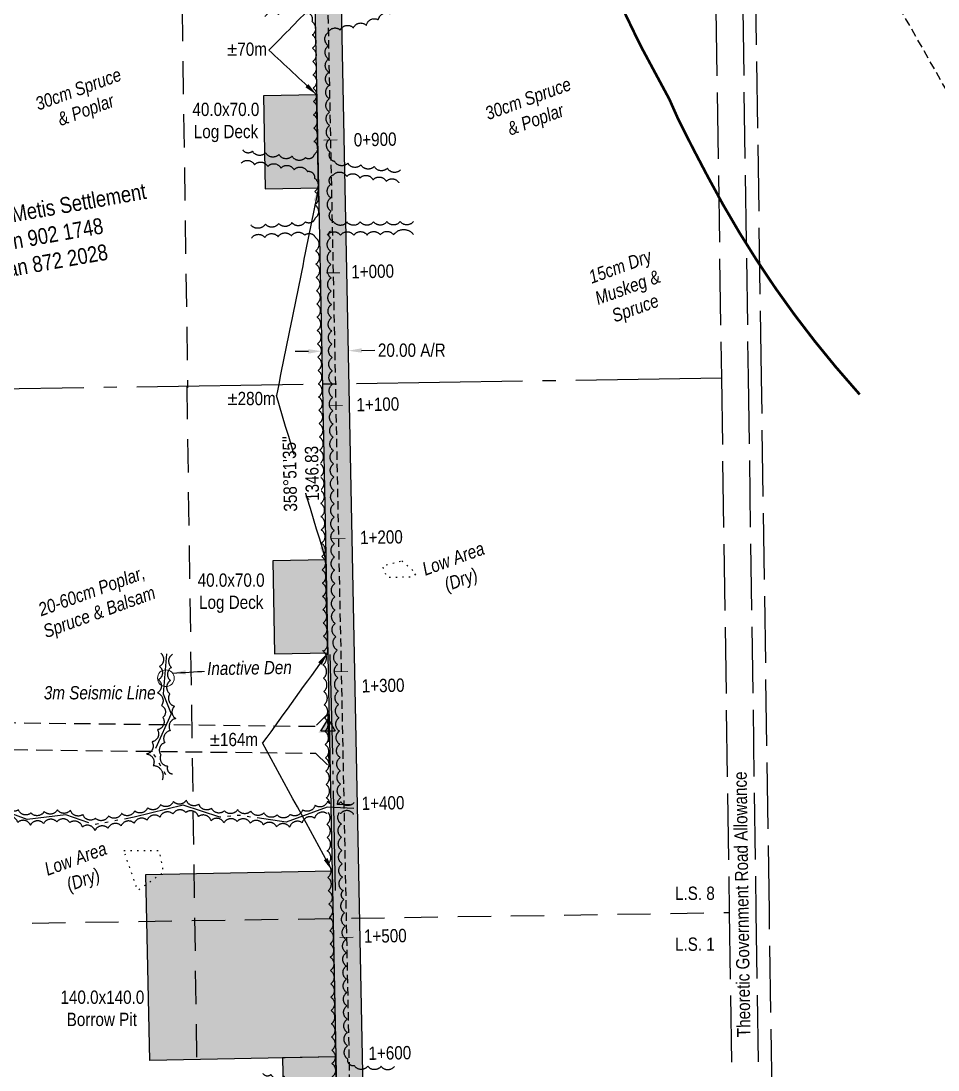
# Model space of a CAD drawing. Extents: x 560792 to 565903, y 6204783 to 6209081.
# Drawn here: x 562788 to 563477, y 6206814 to 6207603 of the extents above; entities that cross this region are included whole.
import ezdxf
from ezdxf.enums import TextEntityAlignment as Align

# ---------------------------------------------------------------- set-up
doc = ezdxf.new("R2010")
doc.units = 0
doc.header["$LTSCALE"] = 5
doc.header["$PDSIZE"] = 0.5
for name, pattern in [('0', [1, 1, 0]), ('DASHDOT2', [12.7, 6.35, -3.175, 0, -3.175]), ('foc-ACCESSROAD', [3.75, 2.5, -1.25]), ('foc-LSD', [8, 5, -3]), ('foc-QUARTERLINE', [33, 25, -3, 2, -3]), ('foc-SEISMIC', [20.5, 15, -1, 0.5, -1, 0.5, -1, 0.5, -1]), ('foc-TIELINE', [1.875, 1.25, -0.625]), ('foc-TOPO', [1, 0.2, -0.8]), ('foc-UNSURVEYED', [12.5, 10, -2.5])]:
    doc.linetypes.add(name, pattern=pattern)
doc.layers.get('Defpoints').update_dxf_attribs({"color": 9})
for name, color, linetype in [('AS-SEISMIC', 224, 'foc-SEISMIC'), ('AS-WILDLIFE', 131, 'DASHDOT2'), ('C-AR', 13, 'foc-ACCESSROAD'), ('L-BD', 7, 'Continuous'), ('L-ROAD-T', 7, 'Continuous'), ('L-SECQ', 8, 'foc-QUARTERLINE'), ('L-SECTION-LSD', 7, 'foc-LSD'), ('L-TIE', 7, 'foc-TIELINE'), ('L-TITLEDB-T', 4, 'Continuous'), ('L-USEC', 7, 'foc-UNSURVEYED'), ('P-PROPOSED', 10, 'Continuous'), ('P-PROPOSED-H', 21, 'Continuous'), ('P-TEMP-H', 41, 'Continuous'), ('P-TEMP_LOG DECK', 46, 'Continuous'), ('P-TXT', 4, 'Continuous'), ('T-BUSH', 110, '0'), ('T-BUSH-T', 110, 'Continuous'), ('T-LOW-AREA', 48, 'foc-TOPO'), ('T-TIE', 201, 'foc-TIELINE')]:
    doc.layers.add(name, color=color, linetype=linetype)
for name, color, linetype, lineweight in [('P-TEMP-T', 46, 'Continuous', 18), ('T-TEXT', 48, 'Continuous', 18), ('T-TIE-T', 201, 'Continuous', 18)]:
    doc.layers.add(name, color=color, linetype=linetype, lineweight=lineweight)
doc.styles.add('100L', font='ARIALN.TTF', dxfattribs={"height": 11})
doc.styles.add('80CG', font='ARIALN.TTF', dxfattribs={"height": 10})
doc.styles.add('80L', font='ARIALN.TTF', dxfattribs={"height": 10})
doc.styles.add('80LS', font='ARIALNI.TTF', dxfattribs={"height": 10})
doc.dimstyles.new('Compass 5 000', dxfattribs={"dimscale": 5, "dimtxt": 9, "dimasz": 2, "dimexe": 0.2, "dimexo": 0.0625, "dimgap": 0.5, "dimtad": 0, "dimtih": 1, "dimtoh": 1, "dimzin": 0, "dimdsep": 46, "dimtxsty": '80CG', "dimcen": 0.1, "dimse1": 1, "dimse2": 1, "dimclrd": 256, "dimclrt": 256, "dimaunit": 1, "dimadec": 4, "dimazin": 0, "dimtfac": 0.06, "dimtofl": 0, "dimtmove": 0, "dimatfit": 1, "dimfxl": 0.2, "dimtolj": 1, "dimtzin": 0, "dimlwd": -1, "dimarcsym": 0})

# ---------------------------------------------------------------- blocks, each defined once
blk = doc.blocks.new('TRIA')
blk.add_hatch(color=255).paths.add_polyline_path([(-0.04, 1.52), (-1.47, -0.87), (1.39, -0.87)])
blk = doc.blocks.new('TRIAA')
blk.add_blockref('TRIA', (0, 0))
blk = doc.blocks.new('TRIB')
at = {"color": 1}
blk.add_lwpolyline([(-1.12, -0.67), (-0.04, 1.13), (1.04, -0.67)], close=True, dxfattribs=at)
blk = doc.blocks.new('TRIBB')
blk.add_blockref('TRIB', (0, 0))
blk = doc.blocks.new('TRICC')
for name in ['TRIAA', 'TRIBB']:
    blk.add_blockref(name, (0, 0))
blk = doc.blocks.new('plspike')
blk.add_blockref('TRICC', (0, 0))
blk = doc.blocks.new('*D432')
at = {"layer": 'Defpoints', "color": 0, "transparency": 16777216}
for p in [(563011.87, 6207458.73), (563031.86, 6207459.08), (563033.64, 6207355.39)]:
    blk.add_point(p, dxfattribs=at)
at = {"layer": 'P-TXT', "transparency": 16777216}
for p, q in [((563003.66, 6207354.88), (562993.66, 6207354.71)), ((563043.64, 6207355.57), (563053.64, 6207355.74))]:
    blk.add_line(p, q, dxfattribs=at)
for points in [[(563003.63, 6207356.54), (563003.68, 6207353.21), (563013.65, 6207355.05)], [(563043.61, 6207357.23), (563043.67, 6207353.9), (563033.64, 6207355.39)]]:
    blk.add_solid(points, dxfattribs=at)
at = {"layer": 'P-TXT', "transparency": 16777216, "insert": (563081.37, 6207355.74), "char_height": 10, "attachment_point": 5, "style": '80CG'}
blk.add_mtext('\\A1;20.00 A/R', dxfattribs=at)

msp = doc.modelspace()

# ---------------------------------------------------------------- hatches: boundary and pattern name
at = {"layer": 'P-PROPOSED-H'}
h = msp.add_hatch(color=256, dxfattribs=at)
h.dxf.hatch_style = 1
h.paths.add_polyline_path([(563004.19, 6207830.543), (563030.98, 6206484.598), (563039.616, 6205982.903), (563041.078, 6205897.955), (563041.336, 6205882.964), (563046.172, 6205601.994), (563066.16, 6205602.338), (563061.324, 6205883.308), (563061.066, 6205898.299), (563059.604, 6205983.247), (563050.968, 6206484.969), (563024.177, 6207830.941), (563021.926, 6207941.154), (563012.056, 6208414.003), (562992.06, 6208413.593), (563001.93, 6207940.736)])
at = {"layer": 'P-TEMP-H'}
h = msp.add_hatch(color=256, dxfattribs=at)
h.dxf.hatch_style = 1
h.paths.add_polyline_path([(563009.816, 6207547.899), (562969.842, 6207547.104), (562971.234, 6207477.15), (563011.208, 6207477.945)])
h = msp.add_hatch(color=256, dxfattribs=at)
h.dxf.hatch_style = 1
h.paths.add_polyline_path([(563016.778, 6207198.129), (562976.804, 6207197.334), (562978.196, 6207127.379), (563018.17, 6207128.175)])
h = msp.add_hatch(color=256, dxfattribs=at)
h.dxf.hatch_style = 1
h.paths.add_polyline_path([(562884.309, 6206821.59), (562881.524, 6206961.498), (563021.432, 6206964.283), (563024.217, 6206824.375)])
h = msp.add_hatch(color=256, dxfattribs=at)
h.dxf.hatch_style = 1
h.paths.add_polyline_path([(563024.217, 6206824.375), (562984.243, 6206823.579), (562985.636, 6206753.625), (563025.61, 6206754.421)])

# ---------------------------------------------------------------- linework, layer by layer
at = {"layer": 'AS-SEISMIC', "flags": 128}
for points in [[(563023.909, 6206949.335), (563021.951, 6207051.903), (563019.804, 6207129.92)], [(562897.053, 6207127.524), (562894.521, 6207097.432), (562900.511, 6207082.312), (562886.983, 6207052.266), (562897.492, 6207034.8)], [(563037.837, 6207011.144), (563017.871, 6207012.038), (562987.028, 6207000.833), (562951.385, 6207005.917), (562937.008, 6207004.488), (562909.409, 6207013.481), (562872.537, 6207004.511), (562842.418, 6206998.856), (562821.221, 6207006.312), (562792.111, 6207002.785), (562767.066, 6207012.111), (562711.437, 6206992.775), (562669.646, 6207010.973), (562637.393, 6207010.183), (562604.601, 6206998.614), (562526.352, 6207005.12), (562473.521, 6206995.765), (562445.831, 6207002.17), (562422.228, 6207001.342), (562408.497, 6206993.355), (562357.43, 6206998.039)]]:
    msp.add_lwpolyline(points, dxfattribs=at)
at = {"layer": 'AS-WILDLIFE', "const_width": 2, "flags": 128}
msp.add_lwpolyline([(563418.171, 6207322.525), (563416.274, 6207324.643), (563400.011, 6207343.373), (563384.335, 6207362.599), (563369.264, 6207382.301), (563354.81, 6207402.461), (563340.988, 6207423.059), (563327.811, 6207444.075), (563315.291, 6207465.49), (563303.442, 6207487.282), (563292.452, 6207508.261), (563281.627, 6207529.703), (563275.038, 6207544.567), (563255.074, 6207581.695), (563249.579, 6207592.685), (563239.419, 6207613.773), (563229.88, 6207635.149), (563220.971, 6207656.795), (563212.698, 6207678.692), (563205.069, 6207700.822), (563198.09, 6207723.165), (563191.768, 6207745.703), (563186.108, 6207768.416), (563181.114, 6207791.285), (563176.791, 6207814.29), (563173.143, 6207837.412), (563170.699, 6207854.524), (563158.968, 6207876.636), (563147.94, 6207899.108), (563137.626, 6207921.915), (563128.037, 6207945.037), (563119.181, 6207968.45), (563111.068, 6207992.13), (563103.707, 6208016.054), (563097.103, 6208040.198), (563091.264, 6208064.539), (563086.195, 6208089.052), (563081.902, 6208113.712), (563078.389, 6208138.496), (563075.659, 6208163.378), (563073.715, 6208188.334), (563072.559, 6208213.338), (563072.193, 6208238.367), (563072.194, 6208253.353), (563072.888, 6208286.599), (563075.935, 6208326.117), (563074.856, 6208350.331), (563074.517, 6208374.566), (563074.919, 6208398.8), (563076.06, 6208423.011), (563077.94, 6208447.175), (563080.558, 6208471.271), (563083.91, 6208495.275), (563087.993, 6208519.166), (563092.805, 6208542.922), (563098.34, 6208566.519), (563104.593, 6208589.936), (563111.558, 6208613.151), (563119.229, 6208636.143), (563127.598, 6208658.889), (563136.659, 6208681.37), (563146.402, 6208703.563), (563156.818, 6208725.448), (563167.897, 6208747.005), (563179.63, 6208768.213), (563183.626, 6208775.207), (563196.43, 6208796.82), (563209.906, 6208818.021), (563224.04, 6208838.788), (563238.82, 6208859.102), (563254.229, 6208878.942), (563270.254, 6208898.288), (563286.878, 6208917.122), (563304.085, 6208935.425), (563321.858, 6208953.178), (563340.179, 6208970.366), (563351.169, 6208980.356), (563369.919, 6208996.872), (563389.174, 6209012.795), (563401.484, 6209022.343)], dxfattribs=at)
msp.add_lwpolyline([(563418.171, 6207322.525), (563416.274, 6207324.643), (563400.011, 6207343.373), (563384.335, 6207362.599), (563369.264, 6207382.301), (563354.81, 6207402.461), (563340.988, 6207423.059), (563327.811, 6207444.075), (563315.291, 6207465.49), (563303.442, 6207487.282), (563292.452, 6207508.261), (563281.627, 6207529.703), (563275.038, 6207544.567), (563255.074, 6207581.695), (563249.579, 6207592.685), (563239.419, 6207613.773), (563229.88, 6207635.149), (563220.971, 6207656.795), (563212.698, 6207678.692), (563205.069, 6207700.822), (563198.09, 6207723.165), (563191.768, 6207745.703), (563186.108, 6207768.416), (563181.114, 6207791.285), (563176.791, 6207814.29), (563173.143, 6207837.412), (563170.699, 6207854.524), (563158.968, 6207876.636), (563147.94, 6207899.108), (563137.626, 6207921.915), (563128.037, 6207945.037), (563119.181, 6207968.45), (563111.068, 6207992.13), (563103.707, 6208016.054), (563097.103, 6208040.198), (563091.264, 6208064.539), (563086.195, 6208089.052), (563081.902, 6208113.712), (563078.389, 6208138.496), (563075.659, 6208163.378), (563073.715, 6208188.334), (563072.559, 6208213.338), (563072.193, 6208238.367), (563072.194, 6208253.353), (563072.888, 6208286.599), (563075.935, 6208326.117), (563074.856, 6208350.331), (563074.517, 6208374.566), (563074.919, 6208398.8), (563076.06, 6208423.011), (563077.94, 6208447.175), (563080.558, 6208471.271), (563083.91, 6208495.275), (563087.993, 6208519.166), (563092.805, 6208542.922), (563098.34, 6208566.519), (563104.593, 6208589.936), (563111.558, 6208613.151), (563119.229, 6208636.143), (563127.598, 6208658.889), (563136.659, 6208681.37), (563146.402, 6208703.563), (563156.818, 6208725.448), (563167.897, 6208747.005), (563179.63, 6208768.213), (563183.626, 6208775.207), (563196.43, 6208796.82), (563209.906, 6208818.021), (563224.04, 6208838.788), (563238.82, 6208859.102), (563254.229, 6208878.942), (563270.254, 6208898.288), (563286.878, 6208917.122), (563304.085, 6208935.425), (563321.858, 6208953.178), (563340.179, 6208970.366), (563351.169, 6208980.356), (563369.919, 6208996.872), (563389.174, 6209012.795), (563401.484, 6209022.343)], dxfattribs=at)
at = {"layer": 'C-AR'}
msp.add_lwpolyline([(562519.006, 6207056.893), (562648.864, 6207056.908), (563009.024, 6207052.626), (563019.214, 6207042.513), (563018.641, 6207072.517), (563018.453, 6207082.515), (563008.637, 6207072.636), (562648.982, 6207076.917), (562519.026, 6207076.907)], close=True, dxfattribs=at)
at = {"layer": 'L-SECQ'}
msp.add_line((562544.744, 6207323.411), (563314.158, 6207334.939), dxfattribs=at)
at = {"layer": 'L-SECTION-LSD'}
for p, q in [((562901.026, 6208133.223), (562912.797, 6207327.49)), ((562912.17, 6207328.916), (562923.919, 6206524.625)), ((562516.017, 6206920.75), (563320.073, 6206932.791))]:
    msp.add_line(p, q, dxfattribs=at)
at = {"layer": 'L-USEC'}
for p, q in [((563328.349, 6207737.383), (563334.263, 6207335.234)), ((563344.316, 6207335.39), (563338.401, 6207737.541)), ((563308.243, 6207737.087), (563314.158, 6207334.939)), ((563314.158, 6207334.939), (563320.073, 6206932.791)), ((563334.263, 6207335.234), (563340.178, 6206933.087)), ((563350.231, 6206933.244), (563344.316, 6207335.39)), ((563355.938, 6206545.24), (563350.231, 6206933.244))]:
    msp.add_line(p, q, dxfattribs=at)
for points in [[(563320.073, 6206932.791), (563325.78, 6206544.797), (563325.988, 6206530.644)], [(563340.178, 6206933.087), (563345.885, 6206545.093), (563346.093, 6206530.946), (563425.931, 6206532.142)]]:
    msp.add_lwpolyline(points, dxfattribs=at)
at = {"layer": 'P-PROPOSED'}
msp.add_lwpolyline([(563004.19, 6207830.543), (563030.98, 6206484.598), (563039.616, 6205982.903), (563041.078, 6205897.955), (563041.336, 6205882.964), (563046.172, 6205601.994), (563066.16, 6205602.338), (563061.324, 6205883.308), (563061.066, 6205898.299), (563059.604, 6205983.247), (563050.968, 6206484.969), (563024.177, 6207830.941), (563021.926, 6207941.154), (563012.056, 6208414.003), (562992.06, 6208413.593), (563001.93, 6207940.736)], close=True, dxfattribs=at)
at = {"layer": 'P-TEMP_LOG DECK', "flags": 128}
for points in [[(563009.816, 6207547.899), (562969.842, 6207547.104), (562971.234, 6207477.15), (563011.208, 6207477.945)], [(563016.778, 6207198.129), (562976.804, 6207197.334), (562978.196, 6207127.379), (563018.17, 6207128.175)], [(562884.309, 6206821.59), (562881.524, 6206961.498), (563021.432, 6206964.283), (563024.217, 6206824.375)], [(563024.217, 6206824.375), (562984.243, 6206823.579), (562985.636, 6206753.625), (563025.61, 6206754.421)]]:
    msp.add_lwpolyline(points, close=True, dxfattribs=at)
at = {"layer": 'T-BUSH', "flags": 128}
for points in [[(562971.218, 6207606.893, -0.5205671), (562981.126, 6207608.247, -0.5205671), (562991.034, 6207609.602, -0.5205671), (563000.769, 6207610.369, -0.5205671), (563006.285, 6207602.866, -0.5205671), (563006.581, 6207592.871, -0.5205671), (563006.738, 6207582.872, -0.5205671), (563006.896, 6207572.873, -0.5205671), (563007.054, 6207562.874, -0.5205671), (563007.211, 6207552.876, -0.5205671), (563007.369, 6207542.877, -0.5205671), (563007.527, 6207532.878, -0.5205671), (563007.684, 6207522.879, -0.5205671), (563007.842, 6207512.88, -0.5205671), (563008, 6207502.882, -0.5205671), (563001.297, 6207500.54, -0.5205671), (562991.375, 6207501.792, -0.5205671), (562981.454, 6207503.043, -0.5205671), (562971.533, 6207504.294, -0.5205671), (562961.611, 6207505.545, -0.5205671), (562954.425, 6207506.451, -0.5205671)], [(563073, 6207491.499, -0.5205671), (563063.079, 6207492.75, -0.5205671), (563053.158, 6207494.001, -0.5205671), (563043.236, 6207495.252, -0.5205671), (563033.315, 6207496.503, -0.5205671), (563023.393, 6207497.754, -0.5205671), (563019.968, 6207504.825, -0.5205671), (563019.81, 6207514.824, -0.5205671), (563019.653, 6207524.823, -0.5205671), (563019.495, 6207534.822, -0.5205671), (563019.337, 6207544.82, -0.5205671), (563019.18, 6207554.819, -0.5205671), (563019.022, 6207564.818, -0.5205671), (563018.864, 6207574.817, -0.5205671), (563018.707, 6207584.815, -0.5205671), (563018.548, 6207594.814, -0.5205671), (563027.587, 6207596.583, -0.5205671), (563037.429, 6207598.355, -0.5205671), (563047.27, 6207600.127, -0.5205671), (563056.318, 6207604.302, -0.5205671), (563065.243, 6207608.813, -0.5205671), (563074.168, 6207613.324, -0.5205671), (563083.382, 6207615.036, -0.5205671), (563093.04, 6207612.443, -0.5205671), (563100.413, 6207610.463, -0.5205671)], [(562953.175, 6207496.531, -0.5205671), (562963.096, 6207495.28, -0.5205671), (562973.017, 6207494.029, -0.5205671), (562982.939, 6207492.778, -0.5205671), (562992.86, 6207491.527, -0.5205671), (563002.782, 6207490.276, -0.5205671), (563008.267, 6207485.061, -0.5205671), (563008.398, 6207475.062, -0.5205671), (563008.528, 6207465.062, -0.5205671), (563008.659, 6207455.063, -0.5205671), (563001.248, 6207452.273, -0.5205671), (562991.263, 6207451.729, -0.5205671), (562981.278, 6207451.185, -0.5205671), (562971.292, 6207450.642, -0.5205671), (562960.345, 6207450.046, -0.5205671)], [(563082.646, 6207452.713, -0.5205671), (563072.646, 6207452.624, -0.5205671), (563062.646, 6207452.535, -0.5205671), (563052.647, 6207452.446, -0.5205671), (563042.647, 6207452.357, -0.5205671), (563032.648, 6207452.269, -0.5205671), (563022.648, 6207452.306, -0.5205671), (563020.588, 6207460.379, -0.5205671), (563020.457, 6207470.378, -0.5205671), (563020.326, 6207480.377, -0.5205671), (563022.508, 6207487.788, -0.5205671), (563032.43, 6207486.537, -0.5205671), (563042.351, 6207485.286, -0.5205671), (563052.272, 6207484.035, -0.5205671), (563062.194, 6207482.784, -0.5205671), (563071.75, 6207481.579, -0.5205671)], [(563017.739, 6207442.38, -0.5205671), (563027.738, 6207442.23, -0.5205671), (563037.737, 6207442.315, -0.5205671), (563047.737, 6207442.404, -0.5205671), (563057.737, 6207442.493, -0.5205671), (563067.736, 6207442.582, -0.5205671), (563082.734, 6207442.715, -0.5205671)], [(563025.287, 6207130.332, -0.5205671), (563024.299, 6207140.283, -0.5205671), (563023.738, 6207150.257, -0.5205671), (563023.655, 6207160.256, -0.5205671), (563023.572, 6207170.256, -0.5205671), (563023.489, 6207180.256, -0.5205671), (563023.406, 6207190.255, -0.5205671), (563023.323, 6207200.255, -0.5205671), (563023.24, 6207210.255, -0.5205671), (563023.158, 6207220.254, -0.5205671), (563023.075, 6207230.254, -0.5205671), (563022.992, 6207240.254, -0.5205671), (563022.909, 6207250.253, -0.5205671), (563022.768, 6207260.252, -0.5205671), (563022.627, 6207270.251, -0.5205671), (563022.487, 6207280.25, -0.5205671), (563022.346, 6207290.249, -0.5205671), (563022.206, 6207300.248, -0.5205671), (563022.065, 6207310.247, -0.5205671), (563021.924, 6207320.246, -0.5205671), (563021.784, 6207330.245, -0.5205671), (563021.643, 6207340.244, -0.5205671), (563021.503, 6207350.243, -0.5205671), (563021.362, 6207360.242, -0.5205671), (563021.222, 6207370.241, -0.5205671), (563021.091, 6207380.241, -0.5205671), (563020.96, 6207390.24, -0.5205671), (563020.829, 6207400.239, -0.5205671), (563020.698, 6207410.238, -0.5205671), (563020.568, 6207420.237, -0.5205671), (563020.437, 6207430.236, -0.5205671), (563020.306, 6207440.235, -0.5205671), (563020.238, 6207445.404, -0.5205671)], [(562960.889, 6207440.062, -0.5205671), (562970.874, 6207440.606, -0.5205671), (562980.859, 6207441.15, -0.5205671), (562990.844, 6207441.693, -0.5205671), (563000.83, 6207442.237, -0.5205671), (563008.884, 6207440.538, -0.5205671), (563009.085, 6207430.54, -0.5205671), (563009.286, 6207420.542, -0.5205671), (563009.487, 6207410.544, -0.5205671), (563009.689, 6207400.546, -0.5205671), (563009.89, 6207390.548, -0.5205671), (563010.091, 6207380.55, -0.5205671), (563010.292, 6207370.552, -0.5205671), (563010.493, 6207360.554, -0.5205671), (563010.695, 6207350.556, -0.5205671), (563010.896, 6207340.558, -0.5205671), (563011.097, 6207330.56, -0.5205671), (563011.298, 6207320.562, -0.5205671), (563011.499, 6207310.564, -0.5205671), (563011.701, 6207300.566, -0.5205671), (563011.902, 6207290.568, -0.5205671), (563012.103, 6207280.57, -0.5205671), (563012.304, 6207270.572, -0.5205671), (563012.505, 6207260.574, -0.5205671), (563012.707, 6207250.576, -0.5205671), (563012.908, 6207240.578, -0.5205671), (563013.109, 6207230.58, -0.5205671), (563013.31, 6207220.582, -0.5205671), (563013.511, 6207210.584, -0.5205671), (563013.713, 6207200.586, -0.5205671), (563013.914, 6207190.589, -0.5205671), (563014.115, 6207180.591, -0.5205671), (563014.316, 6207170.593, -0.5205671), (563014.517, 6207160.595, -0.5205671), (563014.719, 6207150.597, -0.5205671), (563014.92, 6207140.599, -0.5205671), (563015.145, 6207129.392, -0.5205671)], [(563019.737, 6207014.792, 0.2207087), (563017.076, 6207019.186, 0.5205671), (563016.885, 6207029.179, 0.5205671), (563016.694, 6207039.173, 0.5205671), (563016.504, 6207049.166, 0.5205671), (563016.251, 6207059.159, 0.5205671), (563015.976, 6207069.15, 0.5205671), (563015.701, 6207079.142, 0.5205671), (563015.426, 6207089.134, 0.5205671), (563015.151, 6207099.125, 0.5205671), (563014.876, 6207109.117, 0.5205671), (563014.601, 6207119.109, 0.5205671), (563014.307, 6207129.769)], [(563025.583, 6207013.988, -0.260468), (563028.071, 6207019.395, -0.5205671), (563027.88, 6207029.389, -0.5205671), (563027.69, 6207039.383, -0.5205671), (563027.499, 6207049.376, -0.5205671), (563027.246, 6207059.369, -0.5205671), (563026.971, 6207069.36, -0.5205671), (563026.696, 6207079.352, -0.5205671), (563026.421, 6207089.344, -0.5205671), (563026.146, 6207099.335, -0.5205671), (563025.871, 6207109.327, -0.5205671), (563025.596, 6207119.319, -0.5205671), (563025.301, 6207130.071)], [(562892.57, 6207127.901, -0.5205671), (562891.732, 6207117.941, -0.5205671), (562890.894, 6207107.981, -0.5205671), (562890.056, 6207098.02, -0.5205671), (562893.164, 6207088.643, -0.5205671), (562894.27, 6207079.409, -0.5205671), (562890.167, 6207070.295, -0.5205671), (562886.063, 6207061.181, -0.5205671), (562881.96, 6207052.066, -0.5205671), (562887.01, 6207043.496, -0.5205671), (562893.637, 6207032.481, -0.5205671)], [(562901.536, 6207127.147, 0.5205671), (562900.698, 6207117.187, 0.5205671), (562899.86, 6207107.226, 0.5205671), (562899.403, 6207097.322, 0.5205671), (562903.085, 6207088.03, 0.5205671), (562903.865, 6207078.803, 0.5205671), (562899.761, 6207069.689, 0.5205671), (562895.658, 6207060.575, 0.5205671), (562892.678, 6207051.527, 0.5205671), (562897.831, 6207042.963, 0.5205671), (562901.347, 6207037.119, 0.5205671)], [(563019.737, 6207014.792, -0.0997576), (563018.067, 6207016.531, -0.5205671), (563008.62, 6207013.462, -0.5205671), (562999.225, 6207010.049, -0.5205671), (562989.831, 6207006.636, -0.5205671), (562980.11, 6207006.363, -0.5205671), (562970.215, 6207007.774, -0.5205671), (562960.319, 6207009.186, -0.5205671), (562950.419, 6207010.341, -0.5205671), (562940.472, 6207009.352, -0.5205671), (562930.836, 6207011.229, -0.5205671), (562921.333, 6207014.326, -0.5205671), (562911.829, 6207017.423, -0.5205671), (562902.166, 6207016.348, -0.5205671), (562892.454, 6207013.985, -0.5205671), (562882.742, 6207011.622, -0.5205671), (562873.029, 6207009.26, -0.5205671), (562863.222, 6207007.338, -0.5205671), (562853.398, 6207005.494, -0.5205671), (562843.575, 6207003.649, -0.5205671), (562834.113, 6207006.545, -0.5205671), (562824.684, 6207009.862, -0.5205671), (562814.916, 6207010.079, -0.5205671), (562804.993, 6207008.876, -0.5205671), (562795.07, 6207007.674, -0.5205671), (562785.568, 6207010.021, -0.5205671), (562776.201, 6207013.509, -0.5205671), (562766.832, 6207016.791, -0.5205671), (562757.39, 6207013.509, -0.5205671), (562747.949, 6207010.228, -0.5205671), (562738.507, 6207006.946, -0.5205671), (562729.066, 6207003.664, -0.5205671), (562719.625, 6207000.383, -0.5205671), (562710.225, 6206998.208, -0.5205671), (562701.061, 6207002.199, -0.5205671), (562691.897, 6207006.189, -0.5205671), (562682.733, 6207010.18, -0.5205671), (562673.568, 6207014.171, -0.5205671), (562663.85, 6207015.33, -0.5205671), (562653.858, 6207015.085, -0.5205671), (562643.865, 6207014.841, -0.5205671), (562634.026, 6207013.764, -0.5205671), (562624.6, 6207010.439, -0.5205671), (562615.174, 6207007.113, -0.5205671), (562605.748, 6207003.788, -0.5205671), (562595.885, 6207003.852, -0.5205671), (562585.924, 6207004.68, -0.5205671), (562575.963, 6207005.508, -0.5205671), (562566.002, 6207006.336, -0.5205671), (562556.041, 6207007.165, -0.5205671), (562546.08, 6207007.993, -0.5205671), (562536.119, 6207008.821, -0.5205671), (562526.157, 6207009.649, -0.5205671), (562516.315, 6207007.91, -0.5205671), (562506.473, 6207006.167, -0.5205671), (562496.63, 6207004.425, -0.5205671), (562486.788, 6207002.682, -0.5205671), (562476.945, 6207000.939, -0.5205671), (562467.172, 6207001.85, -0.5205671), (562457.434, 6207004.103, -0.5205671), (562447.696, 6207006.355, -0.5205671), (562437.743, 6207006.387, -0.5205671), (562427.754, 6207006.036, -0.5205671), (562418.194, 6207004.199, -0.5205671), (562409.554, 6206999.173, -0.5205671), (562399.916, 6206998.659, -0.5205671), (562389.962, 6206999.572, -0.5205671), (562380.008, 6207000.485, -0.5205671), (562370.054, 6207001.398, -0.5205671), (562357.841, 6207002.518)], [(563038.038, 6207015.637, -0.5205671), (563028.053, 6207016.084, -0.1304741), (563025.571, 6207014.175, -0.1304741)], [(563017.718, 6207007.195, 0.520567), (563008.323, 6207003.782, 0.5205671), (562998.929, 6207000.369, 0.5205671), (562989.534, 6206996.956, 0.5205671), (562979.747, 6206997.326, 0.5205671), (562969.851, 6206998.738, 0.5205671), (562959.956, 6207000.149, 0.5205671), (562950.054, 6207001.263, 0.5205671), (562940.108, 6207000.274, 0.5205671), (562930.444, 6207001.894, 0.5205671), (562920.941, 6207004.991, 0.5205671), (562911.437, 6207008.088, 0.5205671), (562901.773, 6207006.993, 0.5205671), (562892.061, 6207004.63, 0.5205671), (562882.349, 6207002.267, 0.5205671), (562872.627, 6206999.95, 0.5205671), (562862.803, 6206998.105, 0.5205671), (562852.979, 6206996.261, 0.5205671), (562843.155, 6206994.416, 0.5205671), (562833.682, 6206997.159, 0.5205671), (562824.253, 6207000.476, 0.5205671), (562814.515, 6207000.967, 0.5205671), (562804.592, 6206999.765, 0.5205671), (562794.67, 6206998.562, 0.5205671), (562785.129, 6207000.584, 0.5205671), (562775.761, 6207004.072, 0.5205671), (562766.389, 6207007.112, 0.5205671), (562756.948, 6207003.83, 0.5205671), (562747.507, 6207000.549, 0.5205671), (562738.065, 6206997.267, 0.5205671), (562728.624, 6206993.985, 0.5205671), (562719.183, 6206990.704, 0.5205671), (562709.786, 6206988.586, 0.5205671), (562700.621, 6206992.577, 0.5205671), (562691.457, 6206996.568, 0.5205671), (562682.293, 6207000.558, 0.5205671), (562673.128, 6207004.549, 0.5205671), (562663.531, 6207006.322, 0.5205671), (562653.538, 6207006.077, 0.5205671), (562643.546, 6207005.833, 0.5205671), (562633.817, 6207004.15, 0.5205671), (562624.391, 6207000.825, 0.5205671), (562614.965, 6206997.499, 0.5205671), (562605.539, 6206994.174, 0.5205671), (562595.598, 6206994.847, 0.5205671), (562585.637, 6206995.676, 0.5205671), (562575.676, 6206996.504, 0.5205671), (562565.715, 6206997.332, 0.5205671), (562555.754, 6206998.16, 0.5205671), (562545.793, 6206998.988, 0.5205671), (562535.832, 6206999.817, 0.5205671), (562525.879, 6207000.467, 0.5205671), (562516.036, 6206998.724, 0.5205671), (562506.194, 6206996.981, 0.5205671), (562496.352, 6206995.238, 0.5205671), (562486.509, 6206993.495, 0.5205671), (562476.667, 6206991.752, 0.5205671), (562466.894, 6206992.679, 0.5205671), (562457.156, 6206994.932, 0.5205671), (562447.417, 6206997.185, 0.5205671), (562437.48, 6206997.375, 0.5205671), (562427.491, 6206997.024, 0.5205671), (562418.314, 6206993.86, 0.5205671), (562409.674, 6206988.834, 0.5205671), (562399.744, 6206989.639, 0.5205671), (562389.79, 6206990.552, 0.5205671), (562379.836, 6206991.465, 0.5205671), (562369.883, 6206992.378, 0.5205671), (562357.019, 6206993.558)], [(563018.411, 6206949.23, 0.520567), (563018.221, 6206959.224, 0.5205671), (563018.03, 6206969.217, 0.5205671), (563017.839, 6206979.211, 0.5205671), (563017.648, 6206989.205, 0.5205671), (563017.457, 6206999.198, 0.4369355), (563018.502, 6207008.091, 0.4369355)], [(563029.407, 6206949.44, -0.5205671), (563029.216, 6206959.434, -0.5205671), (563029.025, 6206969.427, -0.5205671), (563028.834, 6206979.421, -0.5205671), (563028.644, 6206989.415, -0.5205671), (563028.453, 6206999.408, -0.4219445), (563026.884, 6207008.007, -0.4219445)], [(563037.636, 6207006.649, 0.5205671), (563027.65, 6207007.096, 0.1315878), (563027.65, 6207007.096, 0.0492198)], [(563018.695, 6206949.157, -0.5205671), (563019.02, 6206939.163, -0.5205671), (563019.345, 6206929.168, -0.5205671), (563019.669, 6206919.173, -0.5205671), (563019.922, 6206909.177, -0.5205671), (563020.078, 6206899.178, -0.5205671), (563020.233, 6206889.179, -0.5205671), (563020.389, 6206879.18, -0.5205671), (563020.545, 6206869.182, -0.5205671), (563020.7, 6206859.183, -0.5205671), (563020.856, 6206849.184, -0.5205671), (563021.011, 6206839.185, -0.5205671), (563021.167, 6206829.187, -0.5205671), (563021.323, 6206819.188, -0.5205671), (563021.478, 6206809.189, -0.5205671), (563015.031, 6206805.169, -0.5205671), (563005.232, 6206807.063, -0.5205671), (562995.316, 6206808.358, -0.5205671), (562985.4, 6206809.653, -0.5205671), (562975.484, 6206810.948, -0.5205671), (562969.643, 6206811.711, -0.5205671)], [(563068.279, 6206817.044, -0.5205671), (563058.28, 6206817.184, -0.5205671), (563048.281, 6206817.325, -0.5205671), (563038.282, 6206817.465, -0.5205671), (563033.268, 6206822.598, -0.5205671), (563033.113, 6206832.597, -0.5205671), (563032.957, 6206842.596, -0.5205671), (563032.801, 6206852.594, -0.5205671), (563032.646, 6206862.593, -0.5205671), (563032.49, 6206872.592, -0.5205671), (563032.335, 6206882.591, -0.5205671), (563032.179, 6206892.59, -0.5205671), (563032.023, 6206902.588, -0.5205671), (563031.868, 6206912.587, -0.5205671), (563031.406, 6206922.576, -0.5205671), (563030.904, 6206932.563, -0.5205671), (563030.401, 6206942.551, -0.5205671), (563030.048, 6206949.567, -0.5205671)]]:
    msp.add_lwpolyline(points, format="xyb", dxfattribs=at)
at = {"layer": 'T-LOW-AREA', "flags": 128}
msp.add_lwpolyline([(563073.777, 6207197.435), (563084.528, 6207188.07), (563082.486, 6207185.2), (563062.753, 6207184.668), (563059.378, 6207193.6)], close=True, dxfattribs=at)
msp.add_lwpolyline([(562864.784, 6206979.604), (562891.458, 6206979.46), (562894.468, 6206962.7), (562875.322, 6206949.451), (562864.784, 6206979.604)], dxfattribs=at)
at = {"layer": 'T-TIE-T'}
for p, q in [((563015.212, 6207513.88), (563025.21, 6207514.082)), ((563017.229, 6207413.901), (563027.227, 6207414.102)), ((563019.246, 6207313.921), (563029.244, 6207314.123)), ((563021.263, 6207213.941), (563031.261, 6207214.143)), ((563023.28, 6207113.962), (563033.278, 6207114.163)), ((563025.297, 6207013.982), (563035.295, 6207014.184)), ((563027.314, 6206914.002), (563037.312, 6206914.204))]:
    msp.add_line(p, q, dxfattribs=at)

# ---------------------------------------------------------------- block references
at = {"layer": 'Defpoints', "xscale": 5, "yscale": 5, "zscale": 5}
msp.add_blockref('plspike', (563018.636, 6207072.517), dxfattribs=at)

# ---------------------------------------------------------------- texts
at = {"layer": 'L-ROAD-T', "style": '80L'}
msp.add_text('Theoretic Government Road Allowance', height=9.99541, rotation=90.820424, dxfattribs=at).set_placement((563329.586, 6206939.001), align=Align.MIDDLE_CENTER)
at = {"layer": 'L-TITLEDB-T', "insert": (562805.491, 6207441.861), "char_height": 11.99997, "attachment_point": 5, "rotation": 10.012625, "style": '80L'}
msp.add_mtext_dynamic_manual_height_columns('Gift Lake Metis Settlement\\PPlan 902 1748\\PPlan 872 2028', width=174.84767, gutter_width=45, heights=[0], dxfattribs=at)
at = {"layer": 'P-TEMP-T', "char_height": 9.99541, "attachment_point": 1, "style": '80L'}
for s, width, insert in [('\\pi5.1868;40.0x70.0\\P\\pi6.2334;Log Deck', 59.98244, (562911.257, 6207541.928)), ('\\pi5.1868;40.0x70.0\\P\\pi6.2334;Log Deck', 59.98244, (562915.203, 6207187.872)), ('\\pi2.369;140.0x140.0\\P\\pi7.0462;Borrow Pit', 65.98536, (562814.85, 6206874.121))]:
    msp.add_mtext_dynamic_manual_height_columns(s, width=width, gutter_width=49.977, heights=[0], dxfattribs=dict(at, insert=insert))
at = {"layer": 'T-BUSH-T', "attachment_point": 2, "rotation": 20, "style": '80LS'}
for s, insert, char_height, width in [('30cm Spruce\\P& Poplar', (562828.868, 6207556.928), 9.99541, 67.2792), ('30cm Spruce\\P& Poplar', (563167.051, 6207549.724), 9.99541, 67.2792), ('15cm Dry Muskeg & Spruce', (563236.252, 6207423.495), 9.99541, 67.2792), ('20-60cm Poplar,\\PSpruce & Balsam', (562838.917, 6207179.368), 9.99546, 91.57277)]:
    msp.add_mtext(s, dxfattribs=dict(at, insert=insert, char_height=char_height, width=width))
at = {"layer": 'T-TEXT', "char_height": 10, "width": 48.2719, "attachment_point": 2, "rotation": 20, "style": '80LS'}
for insert in [(563110.883, 6207203.744), (562826.856, 6206978.054)]:
    msp.add_mtext('Low Area\\P(Dry)', dxfattribs=dict(at, insert=insert))
at = {"layer": 'T-TIE-T', "style": '80L'}
for s, rotation, p in [('1+000', 1.1403, (563051.93, 6207415.052)), ('1+100', 1.1403, (563055.828, 6207315.117)), ('1+200', 1.1403, (563058.533, 6207215.183)), ('1+400', 0.9861, (563059.745, 6207015.231)), ('1+500', 0.9861, (563061.465, 6206915.292)), ('1+600', 0.9861, (563064.848, 6206827.223))]:
    msp.add_text(s, height=9.9954, rotation=rotation, dxfattribs=at).set_placement(p, align=Align.MIDDLE_CENTER)
at = {"layer": 'T-TIE-T', "char_height": 9.9954, "attachment_point": 1, "style": '80L'}
for s, width, insert in [('±70m', 29.3021, (562942.523, 6207587.209)), ('±280m', 29.3021, (562942.764, 6207324.443)), ('±164m', 35.67025, (562929.505, 6207067.974))]:
    msp.add_mtext_dynamic_manual_height_columns(s, width=width, gutter_width=49.977, heights=[0], dxfattribs=dict(at, insert=insert))

# ---------------------------------------------------------------- dimensions: what is measured, and where the dimension line sits
at = {"layer": 'P-TXT'}
dim = msp.add_aligned_dim(p1=(563011.87, 6207458.733), p2=(563031.858, 6207459.077), distance=-103.699, text='20.00 A/R', dimstyle='Compass 5 000', dxfattribs=at)
dim.commit()
dim.dimension.update_dxf_attribs({"geometry": '*D432', "text_midpoint": (563081.375, 6207355.738)})

# ---------------------------------------------------------------- leaders
at = {"layer": 'T-TEXT', "path_type": 1}
msp.add_leader([(562901.458, 6207112.892), (562926.64, 6207114.409)], dimstyle='Compass 5 000', override={"dimgap": 0.5, "dimtad": 0}, dxfattribs=at)
at = {"layer": 'T-TIE-T', "path_type": 1}
for points in [[(563008.447, 6207616.644), (562973.979, 6207581.492)], [(563009.816, 6207547.899), (562973.979, 6207581.492)], [(563011.208, 6207477.945), (562979.562, 6207321.638)], [(563016.778, 6207198.129), (562979.562, 6207321.638)], [(563021.432, 6206964.283), (562969.213, 6207060.364)]]:
    msp.add_leader(points, dimstyle='Compass 5 000', override={"dimgap": 0.5, "dimtad": 0}, dxfattribs=at)

# ---------------------------------------------------------------- next in the draw order: texts
at = {"layer": 'AS-SEISMIC', "insert": (562846.715, 6207103.163), "char_height": 9.99546, "width": 83.60912, "attachment_point": 2, "style": '80L', "bg_fill": 3, "box_fill_scale": 1, "bg_fill_color": 256, "bg_fill_transparency": 0}
msp.add_mtext('{\\fArial Narrow|b0|i1|c0|p34;3m Seismic Line}', dxfattribs=at)
at = {"layer": 'L-SECTION-LSD', "char_height": 10, "attachment_point": 1, "style": '100L', "bg_fill": 3, "box_fill_scale": 1.5, "bg_fill_color": 256, "bg_fill_transparency": 0}
for s, width, insert in [('L.S. 8', 30.38719, (563279.274, 6206952.316)), ('L.S. 1', 29.97743, (563279.274, 6206914.031))]:
    msp.add_mtext_dynamic_manual_height_columns(s, width=width, gutter_width=54.975, heights=[0], dxfattribs=dict(at, insert=insert))

# ---------------------------------------------------------------- next in the draw order: linework, layer by layer
at = {"layer": 'L-TIE'}
msp.add_line((564978.166, 6204928.243), (562992.06, 6208413.593), dxfattribs=at)
at = {"layer": 'T-TEXT'}
msp.add_circle((562896.466, 6207109.082), 6.289, dxfattribs=at)

# ---------------------------------------------------------------- next in the draw order: texts
at = {"layer": 'T-TEXT', "insert": (562927.087, 6207121.34), "char_height": 9.99546, "attachment_point": 1, "rotation": 0.85785, "style": '80L', "bg_fill": 3, "box_fill_scale": 1.15, "bg_fill_color": 256, "bg_fill_true_color": 256, "bg_fill_transparency": 0}
msp.add_mtext_dynamic_manual_height_columns('\\pi0.32594;{\\fArial Narrow|b0|i1|c0|p34;Inactive Den}', width=63.47467, gutter_width=44.959, heights=[0], dxfattribs=at)
at = {"layer": 'T-TIE-T', "char_height": 9.9954, "width": 32.35797, "attachment_point": 2, "rotation": 1.1403, "style": '80L', "bg_fill": 3, "box_fill_scale": 1.15, "bg_fill_color": 256, "bg_fill_true_color": 256, "bg_fill_transparency": 0}
for s, insert in [('0+900', (563053.71, 6207519.316)), ('1+300', (563059.7, 6207108.59))]:
    msp.add_mtext(s, dxfattribs=dict(at, insert=insert))

# ---------------------------------------------------------------- next in the draw order: linework, layer by layer
at = {"layer": 'T-TIE'}
msp.add_lwpolyline([(563002.058, 6208413.798), (563040.725, 6206497.116), (563049.361, 6205995.407), (563050.823, 6205910.459), (563051.081, 6205895.468), (563056.699, 6205602.196)], dxfattribs=at)

# ---------------------------------------------------------------- next in the draw order: leaders
at = {"layer": 'T-TIE-T', "path_type": 1}
msp.add_leader([(563018.17, 6207128.175), (562969.213, 6207060.364)], dimstyle='Compass 5 000', override={"dimgap": 0.5, "dimtad": 0}, dxfattribs=at)

# ---------------------------------------------------------------- next in the draw order: texts
at = {"layer": 'L-BD', "insert": (562984.652, 6207262.642), "char_height": 9.99541, "width": 26.17143, "attachment_point": 2, "rotation": 91.1403, "style": '80L', "bg_fill": 3, "box_fill_scale": 1.15, "bg_fill_color": 256, "bg_fill_true_color": 256, "bg_fill_transparency": 0}
msp.add_mtext("358°51'35''\\P1346.83 ", dxfattribs=at)

doc.saveas('drawing.dxf')
